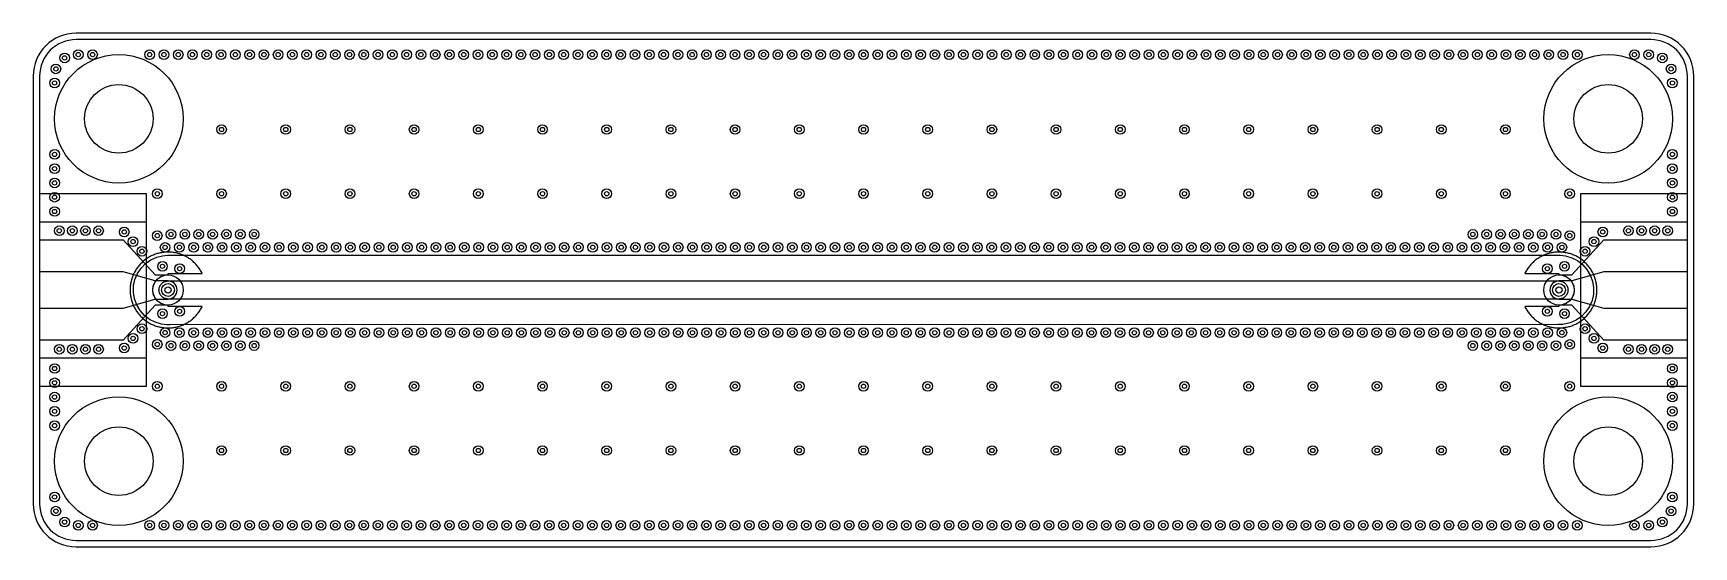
# Model space of a CAD drawing. Header units: millimetres. Extents: x -6.3 to 71.3, y -12 to 12.
import ezdxf

# ---------------------------------------------------------------- set-up
doc = ezdxf.new("R2010")
doc.units = ezdxf.units.MM
for name, color, linetype in [('BOARD_OUTLINE', 5, 'Continuous'), ('BOTTOM_GROUND', 4, 'Continuous'), ('CONNECTOR', 140, 'Continuous'), ('KEEP_OUT', 40, 'Continuous'), ('MOUNTING_HOLES', 8, 'Continuous'), ('SIGNAL', 10, 'Continuous'), ('SIGNAL_GROUND', 94, 'Continuous'), ('SIGNAL_GROUND_PATCH', 96, 'Continuous'), ('SIGNAL_VIA_HOLES', 211, 'Continuous'), ('SIGNAL_VIA_PADS', 30, 'Continuous'), ('TOP_GROUND', 3, 'Continuous'), ('TOP_SIGNAL', 1, 'Continuous'), ('VIA_HOLES', 7, 'Continuous'), ('VIA_PADS', 2, 'Continuous')]:
    doc.layers.add(name, color=color, linetype=linetype)

msp = doc.modelspace()

# ---------------------------------------------------------------- linework, layer by layer
at = {"layer": 'BOARD_OUTLINE'}
msp.add_lwpolyline([(-4.3, -12), (69.3, -12, 0.414214), (71.3, -10), (71.3, 10, 0.414214), (69.3, 12), (-4.3, 12, 0.414214), (-6.3, 10), (-6.3, -10, 0.414214)], format="xyb", close=True, dxfattribs=at)
at = {"layer": 'BOTTOM_GROUND'}
msp.add_lwpolyline([(-4.3, -11.7), (69.3, -11.7, 0.414214), (71, -10), (71, 10, 0.414214), (69.3, 11.7), (-4.3, 11.7, 0.414214), (-6, 10), (-6, -10, 0.414214)], format="xyb", close=True, dxfattribs=at)
for centre in [(0, 0), (65, 0)]:
    msp.add_circle(centre, 0.71, dxfattribs=at)
at = {"layer": 'CONNECTOR'}
for points in [[(-6, -3.175), (-1, -3.175), (-1, 3.175), (-6, 3.175)], [(66, -3.175), (71, -3.175), (71, 3.175), (66, 3.175)]]:
    msp.add_lwpolyline(points, close=True, dxfattribs=at)
at = {"layer": 'KEEP_OUT'}
for points in [[(-6, -4.5), (-1, -4.5), (-1, 4.5), (-6, 4.5)], [(66, -4.5), (71, -4.5), (71, 4.5), (66, 4.5)]]:
    msp.add_lwpolyline(points, close=True, dxfattribs=at)
for centre in [(-2.3, 8), (67.3, 8), (-2.3, -8), (67.3, -8)]:
    msp.add_circle(centre, 3, dxfattribs=at)
at = {"layer": 'MOUNTING_HOLES'}
for centre in [(-2.3, 8), (67.3, 8), (-2.3, -8), (67.3, -8)]:
    msp.add_circle(centre, 1.6, dxfattribs=at)
at = {"layer": 'SIGNAL'}
msp.add_lwpolyline([(0, 0.422), (65, 0.422), (65.02, 0.421), (65.04, 0.42), (65.059, 0.418), (65.079, 0.414), (65.098, 0.41), (65.117, 0.405), (65.136, 0.399), (65.155, 0.393), (65.173, 0.385), (65.191, 0.376), (65.208, 0.367), (65.225, 0.357), (65.242, 0.346), (65.257, 0.334), (65.273, 0.322), (65.288, 0.309), (65.302, 0.295), (65.315, 0.28), (65.328, 0.265), (65.34, 0.25), (65.351, 0.233), (65.362, 0.217), (65.372, 0.199), (65.381, 0.182), (65.389, 0.164), (65.396, 0.145), (65.402, 0.127), (65.408, 0.108), (65.412, 0.088), (65.416, 0.069), (65.419, 0.049), (65.421, 0.03), (65.422, 0.01), (65.422, -0.01), (65.421, -0.03), (65.419, -0.049), (65.416, -0.069), (65.412, -0.088), (65.408, -0.108), (65.402, -0.127), (65.396, -0.145), (65.389, -0.164), (65.381, -0.182), (65.372, -0.199), (65.362, -0.217), (65.351, -0.233), (65.34, -0.25), (65.328, -0.265), (65.315, -0.28), (65.302, -0.295), (65.288, -0.309), (65.273, -0.322), (65.257, -0.334), (65.242, -0.346), (65.225, -0.357), (65.208, -0.367), (65.191, -0.376), (65.173, -0.385), (65.155, -0.393), (65.136, -0.399), (65.117, -0.405), (65.098, -0.41), (65.079, -0.414), (65.059, -0.418), (65.04, -0.42), (65.02, -0.421), (65, -0.422), (0, -0.422), (-0.02, -0.421), (-0.04, -0.42), (-0.059, -0.418), (-0.079, -0.414), (-0.098, -0.41), (-0.117, -0.405), (-0.136, -0.399), (-0.155, -0.393), (-0.173, -0.385), (-0.191, -0.376), (-0.208, -0.367), (-0.225, -0.357), (-0.242, -0.346), (-0.257, -0.334), (-0.273, -0.322), (-0.288, -0.309), (-0.302, -0.295), (-0.315, -0.28), (-0.328, -0.265), (-0.34, -0.25), (-0.351, -0.233), (-0.362, -0.217), (-0.372, -0.199), (-0.381, -0.182), (-0.389, -0.164), (-0.396, -0.145), (-0.402, -0.127), (-0.408, -0.108), (-0.412, -0.088), (-0.416, -0.069), (-0.419, -0.049), (-0.421, -0.03), (-0.422, -0.01), (-0.422, 0.01), (-0.421, 0.03), (-0.419, 0.049), (-0.416, 0.069), (-0.412, 0.088), (-0.408, 0.108), (-0.402, 0.127), (-0.396, 0.145), (-0.389, 0.164), (-0.381, 0.182), (-0.372, 0.199), (-0.362, 0.217), (-0.351, 0.233), (-0.34, 0.25), (-0.328, 0.265), (-0.315, 0.28), (-0.302, 0.295), (-0.288, 0.309), (-0.273, 0.322), (-0.257, 0.334), (-0.242, 0.346), (-0.225, 0.357), (-0.208, 0.367), (-0.191, 0.376), (-0.173, 0.385), (-0.155, 0.393), (-0.136, 0.399), (-0.117, 0.405), (-0.098, 0.41), (-0.079, 0.414), (-0.059, 0.418), (-0.04, 0.42), (-0.02, 0.421)], close=True, dxfattribs=at)
at = {"layer": 'SIGNAL_GROUND'}
msp.add_lwpolyline([(-4.3, -11.7), (69.3, -11.7, 0.414214), (71, -10), (71, 10, 0.414214), (69.3, 11.7), (-4.3, 11.7, 0.414214), (-6, 10), (-6, -10, 0.414214)], format="xyb", close=True, dxfattribs=at)
msp.add_lwpolyline([(-0.031, 1.621), (0.1, 1.622), (64.9, 1.622), (65.05, 1.621), (65.302, 1.593), (65.594, 1.509), (65.865, 1.372), (66.106, 1.186), (66.308, 0.959), (66.464, 0.699), (66.568, 0.414), (66.618, 0.114), (66.611, -0.19), (66.547, -0.487), (66.429, -0.767), (66.261, -1.02), (66.049, -1.237), (65.8, -1.411), (65.523, -1.535), (65.183, -1.611), (64.959, -1.618), (0.1, -1.622), (-0.05, -1.621), (-0.302, -1.593), (-0.594, -1.509), (-0.865, -1.372), (-1.106, -1.186), (-1.308, -0.959), (-1.464, -0.699), (-1.568, -0.414), (-1.618, -0.114), (-1.611, 0.19), (-1.547, 0.487), (-1.429, 0.767), (-1.261, 1.02), (-1.049, 1.237), (-0.8, 1.411), (-0.523, 1.535), (-0.255, 1.602)], close=True, dxfattribs=at)
at = {"layer": 'SIGNAL_GROUND_PATCH'}
for points in [[(1.595, 0.772), (1.573, 0.816), (1.549, 0.86), (1.524, 0.904), (1.498, 0.946), (1.471, 0.988), (1.442, 1.029), (1.413, 1.069), (1.382, 1.109), (1.35, 1.147), (1.317, 1.185), (1.283, 1.222), (1.249, 1.257), (1.213, 1.292), (1.176, 1.326), (1.138, 1.358), (1.099, 1.39), (1.06, 1.42), (1.019, 1.449), (0.978, 1.477), (0.936, 1.504), (0.893, 1.53), (0.85, 1.555), (0.806, 1.578), (0.761, 1.6), (0.715, 1.621), (0.67, 1.64), (0.623, 1.659), (0.576, 1.676), (0.529, 1.691), (0.481, 1.705), (0.433, 1.718), (0.384, 1.73), (0.335, 1.74), (0.286, 1.749), (0.237, 1.756), (0.187, 1.762), (0.137, 1.767), (0.087, 1.77), (0.038, 1.771), (-0.012, 1.772), (-0.062, 1.771), (-0.112, 1.768), (-0.162, 1.764), (-0.212, 1.759), (-0.261, 1.753), (-0.31, 1.744), (-0.359, 1.735), (-0.408, 1.724), (-0.457, 1.712), (-0.505, 1.698), (-0.552, 1.684), (-0.599, 1.667), (-0.646, 1.65), (-0.692, 1.631), (-0.738, 1.611), (-0.783, 1.589), (-0.828, 1.567), (-0.871, 1.543), (-0.915, 1.518), (-0.957, 1.491), (-0.999, 1.464), (-1.039, 1.435), (-1.079, 1.405), (-1.119, 1.374), (-1.157, 1.342), (-1.194, 1.309), (-1.231, 1.275), (-1.266, 1.24), (-1.3, 1.203), (-1.334, 1.166), (-1.366, 1.128), (-1.397, 1.089), (-1.428, 1.05), (-1.457, 1.009), (-1.484, 0.967), (-1.511, 0.925), (-1.537, 0.882), (-1.561, 0.839), (-1.584, 0.794), (-1.606, 0.749), (-1.626, 0.704), (-1.645, 0.658), (-1.663, 0.611), (-1.68, 0.564), (-1.695, 0.517), (-1.709, 0.469), (-1.721, 0.42), (-1.732, 0.372), (-1.742, 0.323), (-1.751, 0.273), (-1.758, 0.224), (-1.763, 0.174), (-1.767, 0.125), (-1.77, 0.075), (-1.772, 0.025), (-1.772, -0.025), (-1.77, -0.075), (-1.767, -0.125), (-1.763, -0.174), (-1.758, -0.224), (-1.751, -0.273), (-1.742, -0.323), (-1.732, -0.372), (-1.721, -0.42), (-1.709, -0.469), (-1.695, -0.517), (-1.68, -0.564), (-1.663, -0.611), (-1.645, -0.658), (-1.626, -0.704), (-1.606, -0.749), (-1.584, -0.794), (-1.561, -0.839), (-1.537, -0.882), (-1.511, -0.925), (-1.484, -0.967), (-1.457, -1.009), (-1.428, -1.05), (-1.397, -1.089), (-1.366, -1.128), (-1.334, -1.166), (-1.3, -1.203), (-1.266, -1.24), (-1.231, -1.275), (-1.194, -1.309), (-1.157, -1.342), (-1.119, -1.374), (-1.079, -1.405), (-1.039, -1.435), (-0.999, -1.464), (-0.957, -1.491), (-0.915, -1.518), (-0.871, -1.543), (-0.828, -1.567), (-0.783, -1.589), (-0.738, -1.611), (-0.692, -1.631), (-0.646, -1.65), (-0.599, -1.667), (-0.552, -1.684), (-0.505, -1.698), (-0.457, -1.712), (-0.408, -1.724), (-0.359, -1.735), (-0.31, -1.744), (-0.261, -1.753), (-0.212, -1.759), (-0.162, -1.764), (-0.112, -1.768), (-0.062, -1.771), (-0.012, -1.772), (0.038, -1.771), (0.087, -1.77), (0.137, -1.767), (0.187, -1.762), (0.237, -1.756), (0.286, -1.749), (0.335, -1.74), (0.384, -1.73), (0.433, -1.718), (0.481, -1.705), (0.529, -1.691), (0.576, -1.676), (0.623, -1.659), (0.67, -1.64), (0.715, -1.621), (0.761, -1.6), (0.806, -1.578), (0.85, -1.555), (0.893, -1.53), (0.936, -1.504), (0.978, -1.477), (1.019, -1.449), (1.06, -1.42), (1.099, -1.39), (1.138, -1.358), (1.176, -1.326), (1.213, -1.292), (1.249, -1.257), (1.283, -1.222), (1.317, -1.185), (1.35, -1.147), (1.382, -1.109), (1.413, -1.069), (1.442, -1.029), (1.471, -0.988), (1.498, -0.946), (1.524, -0.904), (1.549, -0.86), (1.573, -0.816), (1.595, -0.772), (0, -0.772), (0, -0.71), (-0.05, -0.708), (-0.099, -0.703), (-0.148, -0.694), (-0.196, -0.682), (-0.243, -0.667), (-0.289, -0.649), (-0.333, -0.627), (-0.376, -0.602), (-0.417, -0.574), (-0.456, -0.544), (-0.493, -0.511), (-0.528, -0.475), (-0.559, -0.437), (-0.589, -0.397), (-0.615, -0.355), (-0.638, -0.311), (-0.658, -0.266), (-0.675, -0.219), (-0.689, -0.172), (-0.699, -0.123), (-0.706, -0.074), (-0.71, -0.025), (-0.71, 0.025), (-0.706, 0.074), (-0.699, 0.123), (-0.689, 0.172), (-0.675, 0.219), (-0.658, 0.266), (-0.638, 0.311), (-0.615, 0.355), (-0.589, 0.397), (-0.559, 0.437), (-0.528, 0.475), (-0.493, 0.511), (-0.456, 0.544), (-0.417, 0.574), (-0.376, 0.602), (-0.333, 0.627), (-0.289, 0.649), (-0.243, 0.667), (-0.196, 0.682), (-0.148, 0.694), (-0.099, 0.703), (-0.05, 0.708), (0, 0.71), (0, 0.772)], [(63.405, -0.772), (63.427, -0.816), (63.451, -0.86), (63.476, -0.904), (63.502, -0.946), (63.529, -0.988), (63.558, -1.029), (63.587, -1.069), (63.618, -1.109), (63.65, -1.147), (63.683, -1.185), (63.717, -1.222), (63.751, -1.257), (63.787, -1.292), (63.824, -1.326), (63.862, -1.358), (63.901, -1.39), (63.94, -1.42), (63.981, -1.449), (64.022, -1.477), (64.064, -1.504), (64.107, -1.53), (64.15, -1.555), (64.194, -1.578), (64.239, -1.6), (64.285, -1.621), (64.33, -1.64), (64.377, -1.659), (64.424, -1.676), (64.471, -1.691), (64.519, -1.705), (64.567, -1.718), (64.616, -1.73), (64.665, -1.74), (64.714, -1.749), (64.763, -1.756), (64.813, -1.762), (64.863, -1.767), (64.913, -1.77), (64.962, -1.771), (65.012, -1.772), (65.062, -1.771), (65.112, -1.768), (65.162, -1.764), (65.212, -1.759), (65.261, -1.753), (65.31, -1.744), (65.359, -1.735), (65.408, -1.724), (65.457, -1.712), (65.505, -1.698), (65.552, -1.684), (65.599, -1.667), (65.646, -1.65), (65.692, -1.631), (65.738, -1.611), (65.783, -1.589), (65.828, -1.567), (65.871, -1.543), (65.915, -1.518), (65.957, -1.491), (65.999, -1.464), (66.039, -1.435), (66.079, -1.405), (66.119, -1.374), (66.157, -1.342), (66.194, -1.309), (66.231, -1.275), (66.266, -1.24), (66.3, -1.203), (66.334, -1.166), (66.366, -1.128), (66.397, -1.089), (66.428, -1.05), (66.457, -1.009), (66.484, -0.967), (66.511, -0.925), (66.537, -0.882), (66.561, -0.839), (66.584, -0.794), (66.606, -0.749), (66.626, -0.704), (66.645, -0.658), (66.663, -0.611), (66.68, -0.564), (66.695, -0.517), (66.709, -0.469), (66.721, -0.42), (66.732, -0.372), (66.742, -0.323), (66.751, -0.273), (66.758, -0.224), (66.763, -0.174), (66.767, -0.125), (66.77, -0.075), (66.772, -0.025), (66.772, 0.025), (66.77, 0.075), (66.767, 0.125), (66.763, 0.174), (66.758, 0.224), (66.751, 0.273), (66.742, 0.323), (66.732, 0.372), (66.721, 0.42), (66.709, 0.469), (66.695, 0.517), (66.68, 0.564), (66.663, 0.611), (66.645, 0.658), (66.626, 0.704), (66.606, 0.749), (66.584, 0.794), (66.561, 0.839), (66.537, 0.882), (66.511, 0.925), (66.484, 0.967), (66.457, 1.009), (66.428, 1.05), (66.397, 1.089), (66.366, 1.128), (66.334, 1.166), (66.3, 1.203), (66.266, 1.24), (66.231, 1.275), (66.194, 1.309), (66.157, 1.342), (66.119, 1.374), (66.079, 1.405), (66.039, 1.435), (65.999, 1.464), (65.957, 1.491), (65.915, 1.518), (65.871, 1.543), (65.828, 1.567), (65.783, 1.589), (65.738, 1.611), (65.692, 1.631), (65.646, 1.65), (65.599, 1.667), (65.552, 1.684), (65.505, 1.698), (65.457, 1.712), (65.408, 1.724), (65.359, 1.735), (65.31, 1.744), (65.261, 1.753), (65.212, 1.759), (65.162, 1.764), (65.112, 1.768), (65.062, 1.771), (65.012, 1.772), (64.962, 1.771), (64.913, 1.77), (64.863, 1.767), (64.813, 1.762), (64.763, 1.756), (64.714, 1.749), (64.665, 1.74), (64.616, 1.73), (64.567, 1.718), (64.519, 1.705), (64.471, 1.691), (64.424, 1.676), (64.377, 1.659), (64.33, 1.64), (64.285, 1.621), (64.239, 1.6), (64.194, 1.578), (64.15, 1.555), (64.107, 1.53), (64.064, 1.504), (64.022, 1.477), (63.981, 1.449), (63.94, 1.42), (63.901, 1.39), (63.862, 1.358), (63.824, 1.326), (63.787, 1.292), (63.751, 1.257), (63.717, 1.222), (63.683, 1.185), (63.65, 1.147), (63.618, 1.109), (63.587, 1.069), (63.558, 1.029), (63.529, 0.988), (63.502, 0.946), (63.476, 0.904), (63.451, 0.86), (63.427, 0.816), (63.405, 0.772), (65, 0.772), (65, 0.71), (65.05, 0.708), (65.099, 0.703), (65.148, 0.694), (65.196, 0.682), (65.243, 0.667), (65.289, 0.649), (65.333, 0.627), (65.376, 0.602), (65.417, 0.574), (65.456, 0.544), (65.493, 0.511), (65.528, 0.475), (65.559, 0.437), (65.589, 0.397), (65.615, 0.355), (65.638, 0.311), (65.658, 0.266), (65.675, 0.219), (65.689, 0.172), (65.699, 0.123), (65.706, 0.074), (65.71, 0.025), (65.71, -0.025), (65.706, -0.074), (65.699, -0.123), (65.689, -0.172), (65.675, -0.219), (65.658, -0.266), (65.638, -0.311), (65.615, -0.355), (65.589, -0.397), (65.559, -0.437), (65.528, -0.475), (65.493, -0.511), (65.456, -0.544), (65.417, -0.574), (65.376, -0.602), (65.333, -0.627), (65.289, -0.649), (65.243, -0.667), (65.196, -0.682), (65.148, -0.694), (65.099, -0.703), (65.05, -0.708), (65, -0.71), (65, -0.772)]]:
    msp.add_lwpolyline(points, close=True, dxfattribs=at)
at = {"layer": 'SIGNAL_VIA_HOLES'}
for centre in [(0, 0), (65, 0)]:
    msp.add_circle(centre, 0.15, dxfattribs=at)
at = {"layer": 'SIGNAL_VIA_PADS'}
for centre in [(0, 0), (65, 0)]:
    msp.add_circle(centre, 0.3, dxfattribs=at)
at = {"layer": 'TOP_GROUND'}
msp.add_lwpolyline([(-4.3, -11.7), (69.3, -11.7, 0.414214), (71, -10), (71, -2.343), (67.1, -2.343), (65.6, -0.71), (65, -0.71, -1), (65, 0.71), (65.6, 0.71), (67.1, 2.343), (71, 2.343), (71, 10, 0.414214), (69.3, 11.7), (-4.3, 11.7, 0.414214), (-6, 10), (-6, 2.343), (-2.1, 2.343), (-0.6, 0.71), (0, 0.71, -1), (0, -0.71), (-0.6, -0.71), (-2.1, -2.343), (-6, -2.343), (-6, -10, 0.414214)], format="xyb", close=True, dxfattribs=at)
at = {"layer": 'TOP_SIGNAL'}
for points in [[(0, 0.422), (-0.6, 0.422), (-2.1, 0.843), (-6, 0.843), (-6, -0.843), (-2.1, -0.843), (-0.6, -0.422), (0, -0.422, 1)], [(65, -0.422), (65.6, -0.422), (67.1, -0.843), (71, -0.843), (71, 0.843), (67.1, 0.843), (65.6, 0.422), (65, 0.422, 1)]]:
    msp.add_lwpolyline(points, format="xyb", close=True, dxfattribs=at)
at = {"layer": 'VIA_HOLES'}
for centre in [(-4.832, 10.845), (-4.195, 11), (-3.527, 11), (-0.859, 11), (-0.192, 11), (0.476, 11), (1.143, 11), (1.81, 11), (2.477, 11), (3.144, 11), (3.811, 11), (4.479, 11), (5.146, 11), (5.813, 11), (6.48, 11), (7.147, 11), (7.815, 11), (8.482, 11), (9.149, 11), (9.816, 11), (10.483, 11), (11.15, 11), (11.818, 11), (12.485, 11), (13.152, 11), (13.819, 11), (14.486, 11), (15.153, 11), (15.821, 11), (16.488, 11), (17.155, 11), (17.822, 11), (18.489, 11), (19.157, 11), (19.824, 11), (20.491, 11), (21.158, 11), (21.825, 11), (22.492, 11), (23.16, 11), (23.827, 11), (24.494, 11), (25.161, 11), (25.828, 11), (26.495, 11), (27.163, 11), (27.83, 11), (28.497, 11), (29.164, 11), (29.831, 11), (30.498, 11), (31.166, 11), (31.833, 11), (32.5, 11), (33.167, 11), (33.834, 11), (34.502, 11), (35.169, 11), (35.836, 11), (36.503, 11), (37.17, 11), (37.837, 11), (38.505, 11), (39.172, 11), (39.839, 11), (40.506, 11), (41.173, 11), (41.84, 11), (42.508, 11), (43.175, 11), (43.842, 11), (44.509, 11), (45.176, 11), (45.843, 11), (46.511, 11), (47.178, 11), (47.845, 11), (48.512, 11), (49.179, 11), (49.847, 11), (50.514, 11), (51.181, 11), (51.848, 11), (52.515, 11), (53.182, 11), (53.85, 11), (54.517, 11), (55.184, 11), (55.851, 11), (56.518, 11), (57.185, 11), (57.853, 11), (58.52, 11), (59.187, 11), (59.854, 11), (60.521, 11), (61.189, 11), (61.856, 11), (62.523, 11), (63.19, 11), (63.857, 11), (64.524, 11), (65.192, 11), (65.859, 11), (68.527, 11), (69.195, 11), (69.832, 10.845), (-5.241, 10.334), (70.241, 10.334), (-5.3, 9.674), (70.3, 9.674), (2.5, 7.5), (5.5, 7.5), (8.5, 7.5), (11.5, 7.5), (14.5, 7.5), (17.5, 7.5), (20.5, 7.5), (23.5, 7.5), (26.5, 7.5), (29.5, 7.5), (32.5, 7.5), (35.5, 7.5), (38.5, 7.5), (41.5, 7.5), (44.5, 7.5), (47.5, 7.5), (50.5, 7.5), (53.5, 7.5), (56.5, 7.5), (59.5, 7.5), (62.5, 7.5), (-5.3, 6.338), (70.3, 6.338), (-5.3, 5.671), (70.3, 5.671), (-5.3, 5.004), (70.3, 5.004), (-5.3, 4.337), (-0.5, 4.5), (2.5, 4.5), (5.5, 4.5), (8.5, 4.5), (11.5, 4.5), (14.5, 4.5), (17.5, 4.5), (20.5, 4.5), (23.5, 4.5), (26.5, 4.5), (29.5, 4.5), (32.5, 4.5), (35.5, 4.5), (38.5, 4.5), (41.5, 4.5), (44.5, 4.5), (47.5, 4.5), (50.5, 4.5), (53.5, 4.5), (56.5, 4.5), (59.5, 4.5), (62.5, 4.5), (65.5, 4.5), (70.3, 4.337), (-5.3, 3.669), (70.3, 3.669), (-5.082, 2.768), (-4.471, 2.768), (-3.859, 2.768), (-3.247, 2.768), (-2.048, 2.712), (-1.635, 2.261), (-0.505, 2.541), (0.138, 2.597), (0.786, 2.597), (1.434, 2.597), (2.082, 2.597), (2.73, 2.597), (3.378, 2.597), (4.026, 2.597), (60.974, 2.597), (61.622, 2.597), (62.27, 2.597), (62.918, 2.597), (63.566, 2.597), (64.214, 2.597), (64.862, 2.597), (65.506, 2.545), (66.635, 2.261), (67.048, 2.712), (68.247, 2.768), (68.859, 2.768), (69.471, 2.768), (70.082, 2.768), (-1.221, 1.811), (-0.135, 1.988), (0.531, 1.997), (1.197, 1.997), (1.863, 1.997), (2.529, 1.997), (3.195, 1.997), (3.861, 1.997), (4.527, 1.997), (5.193, 1.997), (5.859, 1.997), (6.525, 1.997), (7.191, 1.997), (7.857, 1.997), (8.523, 1.997), (9.189, 1.997), (9.855, 1.997), (10.521, 1.997), (11.187, 1.997), (11.853, 1.997), (12.519, 1.997), (13.185, 1.997), (13.851, 1.997), (14.517, 1.997), (15.183, 1.997), (15.849, 1.997), (16.515, 1.997), (17.182, 1.997), (17.848, 1.997), (18.514, 1.997), (19.18, 1.997), (19.846, 1.997), (20.512, 1.997), (21.178, 1.997), (21.844, 1.997), (22.51, 1.997), (23.176, 1.997), (23.842, 1.997), (24.508, 1.997), (25.174, 1.997), (25.84, 1.997), (26.506, 1.997), (27.172, 1.997), (27.838, 1.997), (28.504, 1.997), (29.17, 1.997), (29.836, 1.997), (30.502, 1.997), (31.168, 1.997), (31.834, 1.997), (32.5, 1.997), (33.166, 1.997), (33.832, 1.997), (34.498, 1.997), (35.164, 1.997), (35.83, 1.997), (36.496, 1.997), (37.162, 1.997), (37.828, 1.997), (38.494, 1.997), (39.16, 1.997), (39.826, 1.997), (40.492, 1.997), (41.158, 1.997), (41.824, 1.997), (42.49, 1.997), (43.156, 1.997), (43.822, 1.997), (44.489, 1.997), (45.155, 1.997), (45.821, 1.997), (46.487, 1.997), (47.153, 1.997), (47.819, 1.997), (48.485, 1.997), (49.151, 1.997), (49.817, 1.997), (50.483, 1.997), (51.149, 1.997), (51.815, 1.997), (52.481, 1.997), (53.147, 1.997), (53.813, 1.997), (54.479, 1.997), (55.145, 1.997), (55.811, 1.997), (56.477, 1.997), (57.143, 1.997), (57.809, 1.997), (58.475, 1.997), (59.141, 1.997), (59.807, 1.997), (60.473, 1.997), (61.139, 1.997), (61.805, 1.997), (62.471, 1.997), (63.137, 1.997), (63.803, 1.997), (64.469, 1.997), (65.135, 1.988), (66.221, 1.811), (-0.259, 1.105), (0.543, 0.997), (64.457, 0.997), (65.259, 1.105), (-0.259, -1.105), (0.543, -0.997), (64.457, -0.997), (65.259, -1.105), (-1.635, -2.261), (-1.221, -1.811), (-0.135, -1.988), (0.531, -1.997), (1.197, -1.997), (1.863, -1.997), (2.529, -1.997), (3.195, -1.997), (3.861, -1.997), (4.527, -1.997), (5.193, -1.997), (5.859, -1.997), (6.525, -1.997), (7.191, -1.997), (7.857, -1.997), (8.523, -1.997), (9.189, -1.997), (9.855, -1.997), (10.521, -1.997), (11.187, -1.997), (11.853, -1.997), (12.519, -1.997), (13.185, -1.997), (13.851, -1.997), (14.517, -1.997), (15.183, -1.997), (15.849, -1.997), (16.515, -1.997), (17.182, -1.997), (17.848, -1.997), (18.514, -1.997), (19.18, -1.997), (19.846, -1.997), (20.512, -1.997), (21.178, -1.997), (21.844, -1.997), (22.51, -1.997), (23.176, -1.997), (23.842, -1.997), (24.508, -1.997), (25.174, -1.997), (25.84, -1.997), (26.506, -1.997), (27.172, -1.997), (27.838, -1.997), (28.504, -1.997), (29.17, -1.997), (29.836, -1.997), (30.502, -1.997), (31.168, -1.997), (31.834, -1.997), (32.5, -1.997), (33.166, -1.997), (33.832, -1.997), (34.498, -1.997), (35.164, -1.997), (35.83, -1.997), (36.496, -1.997), (37.162, -1.997), (37.828, -1.997), (38.494, -1.997), (39.16, -1.997), (39.826, -1.997), (40.492, -1.997), (41.158, -1.997), (41.824, -1.997), (42.49, -1.997), (43.156, -1.997), (43.822, -1.997), (44.489, -1.997), (45.155, -1.997), (45.821, -1.997), (46.487, -1.997), (47.153, -1.997), (47.819, -1.997), (48.485, -1.997), (49.151, -1.997), (49.817, -1.997), (50.483, -1.997), (51.149, -1.997), (51.815, -1.997), (52.481, -1.997), (53.147, -1.997), (53.813, -1.997), (54.479, -1.997), (55.145, -1.997), (55.811, -1.997), (56.477, -1.997), (57.143, -1.997), (57.809, -1.997), (58.475, -1.997), (59.141, -1.997), (59.807, -1.997), (60.473, -1.997), (61.139, -1.997), (61.805, -1.997), (62.471, -1.997), (63.137, -1.997), (63.803, -1.997), (64.469, -1.997), (65.135, -1.988), (66.221, -1.811), (66.635, -2.261), (-5.082, -2.768), (-4.471, -2.768), (-3.859, -2.768), (-3.247, -2.768), (-2.048, -2.712), (-0.505, -2.541), (0.138, -2.597), (0.786, -2.597), (1.434, -2.597), (2.082, -2.597), (2.73, -2.597), (3.378, -2.597), (4.026, -2.597), (60.974, -2.597), (61.622, -2.597), (62.27, -2.597), (62.918, -2.597), (63.566, -2.597), (64.214, -2.597), (64.862, -2.597), (65.506, -2.545), (67.048, -2.712), (68.247, -2.768), (68.859, -2.768), (69.471, -2.768), (70.082, -2.768), (-5.3, -3.669), (70.3, -3.669), (-5.3, -4.337), (-0.5, -4.5), (2.5, -4.5), (5.5, -4.5), (8.5, -4.5), (11.5, -4.5), (14.5, -4.5), (17.5, -4.5), (20.5, -4.5), (23.5, -4.5), (26.5, -4.5), (29.5, -4.5), (32.5, -4.5), (35.5, -4.5), (38.5, -4.5), (41.5, -4.5), (44.5, -4.5), (47.5, -4.5), (50.5, -4.5), (53.5, -4.5), (56.5, -4.5), (59.5, -4.5), (62.5, -4.5), (65.5, -4.5), (70.3, -4.337), (-5.3, -5.004), (70.3, -5.004), (-5.3, -5.671), (70.3, -5.671), (-5.3, -6.338), (70.3, -6.338), (2.5, -7.5), (5.5, -7.5), (8.5, -7.5), (11.5, -7.5), (14.5, -7.5), (17.5, -7.5), (20.5, -7.5), (23.5, -7.5), (26.5, -7.5), (29.5, -7.5), (32.5, -7.5), (35.5, -7.5), (38.5, -7.5), (41.5, -7.5), (44.5, -7.5), (47.5, -7.5), (50.5, -7.5), (53.5, -7.5), (56.5, -7.5), (59.5, -7.5), (62.5, -7.5), (-5.3, -9.674), (70.3, -9.674), (-5.241, -10.334), (-4.832, -10.845), (69.832, -10.845), (70.241, -10.334), (-4.195, -11), (-3.527, -11), (-0.859, -11), (-0.192, -11), (0.476, -11), (1.143, -11), (1.81, -11), (2.477, -11), (3.144, -11), (3.811, -11), (4.479, -11), (5.146, -11), (5.813, -11), (6.48, -11), (7.147, -11), (7.815, -11), (8.482, -11), (9.149, -11), (9.816, -11), (10.483, -11), (11.15, -11), (11.818, -11), (12.485, -11), (13.152, -11), (13.819, -11), (14.486, -11), (15.153, -11), (15.821, -11), (16.488, -11), (17.155, -11), (17.822, -11), (18.489, -11), (19.157, -11), (19.824, -11), (20.491, -11), (21.158, -11), (21.825, -11), (22.492, -11), (23.16, -11), (23.827, -11), (24.494, -11), (25.161, -11), (25.828, -11), (26.495, -11), (27.163, -11), (27.83, -11), (28.497, -11), (29.164, -11), (29.831, -11), (30.498, -11), (31.166, -11), (31.833, -11), (32.5, -11), (33.167, -11), (33.834, -11), (34.502, -11), (35.169, -11), (35.836, -11), (36.503, -11), (37.17, -11), (37.837, -11), (38.505, -11), (39.172, -11), (39.839, -11), (40.506, -11), (41.173, -11), (41.84, -11), (42.508, -11), (43.175, -11), (43.842, -11), (44.509, -11), (45.176, -11), (45.843, -11), (46.511, -11), (47.178, -11), (47.845, -11), (48.512, -11), (49.179, -11), (49.847, -11), (50.514, -11), (51.181, -11), (51.848, -11), (52.515, -11), (53.182, -11), (53.85, -11), (54.517, -11), (55.184, -11), (55.851, -11), (56.518, -11), (57.185, -11), (57.853, -11), (58.52, -11), (59.187, -11), (59.854, -11), (60.521, -11), (61.189, -11), (61.856, -11), (62.523, -11), (63.19, -11), (63.857, -11), (64.524, -11), (65.192, -11), (65.859, -11), (68.527, -11), (69.195, -11)]:
    msp.add_circle(centre, 0.1, dxfattribs=at)
at = {"layer": 'VIA_PADS'}
for centre in [(-4.832, 10.845), (-4.195, 11), (-3.527, 11), (-0.859, 11), (-0.192, 11), (0.476, 11), (1.143, 11), (1.81, 11), (2.477, 11), (3.144, 11), (3.811, 11), (4.479, 11), (5.146, 11), (5.813, 11), (6.48, 11), (7.147, 11), (7.815, 11), (8.482, 11), (9.149, 11), (9.816, 11), (10.483, 11), (11.15, 11), (11.818, 11), (12.485, 11), (13.152, 11), (13.819, 11), (14.486, 11), (15.153, 11), (15.821, 11), (16.488, 11), (17.155, 11), (17.822, 11), (18.489, 11), (19.157, 11), (19.824, 11), (20.491, 11), (21.158, 11), (21.825, 11), (22.492, 11), (23.16, 11), (23.827, 11), (24.494, 11), (25.161, 11), (25.828, 11), (26.495, 11), (27.163, 11), (27.83, 11), (28.497, 11), (29.164, 11), (29.831, 11), (30.498, 11), (31.166, 11), (31.833, 11), (32.5, 11), (33.167, 11), (33.834, 11), (34.502, 11), (35.169, 11), (35.836, 11), (36.503, 11), (37.17, 11), (37.837, 11), (38.505, 11), (39.172, 11), (39.839, 11), (40.506, 11), (41.173, 11), (41.84, 11), (42.508, 11), (43.175, 11), (43.842, 11), (44.509, 11), (45.176, 11), (45.843, 11), (46.511, 11), (47.178, 11), (47.845, 11), (48.512, 11), (49.179, 11), (49.847, 11), (50.514, 11), (51.181, 11), (51.848, 11), (52.515, 11), (53.182, 11), (53.85, 11), (54.517, 11), (55.184, 11), (55.851, 11), (56.518, 11), (57.185, 11), (57.853, 11), (58.52, 11), (59.187, 11), (59.854, 11), (60.521, 11), (61.189, 11), (61.856, 11), (62.523, 11), (63.19, 11), (63.857, 11), (64.524, 11), (65.192, 11), (65.859, 11), (68.527, 11), (69.195, 11), (69.832, 10.845), (-5.241, 10.334), (70.241, 10.334), (-5.3, 9.674), (70.3, 9.674), (2.5, 7.5), (5.5, 7.5), (8.5, 7.5), (11.5, 7.5), (14.5, 7.5), (17.5, 7.5), (20.5, 7.5), (23.5, 7.5), (26.5, 7.5), (29.5, 7.5), (32.5, 7.5), (35.5, 7.5), (38.5, 7.5), (41.5, 7.5), (44.5, 7.5), (47.5, 7.5), (50.5, 7.5), (53.5, 7.5), (56.5, 7.5), (59.5, 7.5), (62.5, 7.5), (-5.3, 6.338), (70.3, 6.338), (-5.3, 5.671), (70.3, 5.671), (-5.3, 5.004), (-0.5, 4.5), (2.5, 4.5), (5.5, 4.5), (8.5, 4.5), (11.5, 4.5), (14.5, 4.5), (17.5, 4.5), (20.5, 4.5), (23.5, 4.5), (26.5, 4.5), (29.5, 4.5), (32.5, 4.5), (35.5, 4.5), (38.5, 4.5), (41.5, 4.5), (44.5, 4.5), (47.5, 4.5), (50.5, 4.5), (53.5, 4.5), (56.5, 4.5), (59.5, 4.5), (62.5, 4.5), (65.5, 4.5), (70.3, 5.004), (-5.3, 4.337), (-5.3, 3.669), (70.3, 4.337), (70.3, 3.669), (-5.082, 2.768), (-4.471, 2.768), (-3.859, 2.768), (-3.247, 2.768), (-2.048, 2.712), (-1.635, 2.261), (-0.505, 2.541), (0.138, 2.597), (0.786, 2.597), (1.434, 2.597), (2.082, 2.597), (2.73, 2.597), (3.378, 2.597), (4.026, 2.597), (60.974, 2.597), (61.622, 2.597), (62.27, 2.597), (62.918, 2.597), (63.566, 2.597), (64.214, 2.597), (64.862, 2.597), (65.506, 2.545), (66.635, 2.261), (67.048, 2.712), (68.247, 2.768), (68.859, 2.768), (69.471, 2.768), (70.082, 2.768), (-1.221, 1.811), (-0.135, 1.988), (0.531, 1.997), (1.197, 1.997), (1.863, 1.997), (2.529, 1.997), (3.195, 1.997), (3.861, 1.997), (4.527, 1.997), (5.193, 1.997), (5.859, 1.997), (6.525, 1.997), (7.191, 1.997), (7.857, 1.997), (8.523, 1.997), (9.189, 1.997), (9.855, 1.997), (10.521, 1.997), (11.187, 1.997), (11.853, 1.997), (12.519, 1.997), (13.185, 1.997), (13.851, 1.997), (14.517, 1.997), (15.183, 1.997), (15.849, 1.997), (16.515, 1.997), (17.182, 1.997), (17.848, 1.997), (18.514, 1.997), (19.18, 1.997), (19.846, 1.997), (20.512, 1.997), (21.178, 1.997), (21.844, 1.997), (22.51, 1.997), (23.176, 1.997), (23.842, 1.997), (24.508, 1.997), (25.174, 1.997), (25.84, 1.997), (26.506, 1.997), (27.172, 1.997), (27.838, 1.997), (28.504, 1.997), (29.17, 1.997), (29.836, 1.997), (30.502, 1.997), (31.168, 1.997), (31.834, 1.997), (32.5, 1.997), (33.166, 1.997), (33.832, 1.997), (34.498, 1.997), (35.164, 1.997), (35.83, 1.997), (36.496, 1.997), (37.162, 1.997), (37.828, 1.997), (38.494, 1.997), (39.16, 1.997), (39.826, 1.997), (40.492, 1.997), (41.158, 1.997), (41.824, 1.997), (42.49, 1.997), (43.156, 1.997), (43.822, 1.997), (44.489, 1.997), (45.155, 1.997), (45.821, 1.997), (46.487, 1.997), (47.153, 1.997), (47.819, 1.997), (48.485, 1.997), (49.151, 1.997), (49.817, 1.997), (50.483, 1.997), (51.149, 1.997), (51.815, 1.997), (52.481, 1.997), (53.147, 1.997), (53.813, 1.997), (54.479, 1.997), (55.145, 1.997), (55.811, 1.997), (56.477, 1.997), (57.143, 1.997), (57.809, 1.997), (58.475, 1.997), (59.141, 1.997), (59.807, 1.997), (60.473, 1.997), (61.139, 1.997), (61.805, 1.997), (62.471, 1.997), (63.137, 1.997), (63.803, 1.997), (64.469, 1.997), (65.135, 1.988), (66.221, 1.811), (-0.259, 1.105), (0.543, 0.997), (64.457, 0.997), (65.259, 1.105), (0.543, -0.997), (64.457, -0.997), (-0.259, -1.105), (65.259, -1.105), (-1.635, -2.261), (-1.221, -1.811), (-0.505, -2.541), (-0.135, -1.988), (0.531, -1.997), (1.197, -1.997), (1.863, -1.997), (2.529, -1.997), (3.195, -1.997), (3.861, -1.997), (4.527, -1.997), (5.193, -1.997), (5.859, -1.997), (6.525, -1.997), (7.191, -1.997), (7.857, -1.997), (8.523, -1.997), (9.189, -1.997), (9.855, -1.997), (10.521, -1.997), (11.187, -1.997), (11.853, -1.997), (12.519, -1.997), (13.185, -1.997), (13.851, -1.997), (14.517, -1.997), (15.183, -1.997), (15.849, -1.997), (16.515, -1.997), (17.182, -1.997), (17.848, -1.997), (18.514, -1.997), (19.18, -1.997), (19.846, -1.997), (20.512, -1.997), (21.178, -1.997), (21.844, -1.997), (22.51, -1.997), (23.176, -1.997), (23.842, -1.997), (24.508, -1.997), (25.174, -1.997), (25.84, -1.997), (26.506, -1.997), (27.172, -1.997), (27.838, -1.997), (28.504, -1.997), (29.17, -1.997), (29.836, -1.997), (30.502, -1.997), (31.168, -1.997), (31.834, -1.997), (32.5, -1.997), (33.166, -1.997), (33.832, -1.997), (34.498, -1.997), (35.164, -1.997), (35.83, -1.997), (36.496, -1.997), (37.162, -1.997), (37.828, -1.997), (38.494, -1.997), (39.16, -1.997), (39.826, -1.997), (40.492, -1.997), (41.158, -1.997), (41.824, -1.997), (42.49, -1.997), (43.156, -1.997), (43.822, -1.997), (44.489, -1.997), (45.155, -1.997), (45.821, -1.997), (46.487, -1.997), (47.153, -1.997), (47.819, -1.997), (48.485, -1.997), (49.151, -1.997), (49.817, -1.997), (50.483, -1.997), (51.149, -1.997), (51.815, -1.997), (52.481, -1.997), (53.147, -1.997), (53.813, -1.997), (54.479, -1.997), (55.145, -1.997), (55.811, -1.997), (56.477, -1.997), (57.143, -1.997), (57.809, -1.997), (58.475, -1.997), (59.141, -1.997), (59.807, -1.997), (60.473, -1.997), (61.139, -1.997), (61.805, -1.997), (62.471, -1.997), (63.137, -1.997), (63.803, -1.997), (64.469, -1.997), (65.135, -1.988), (65.506, -2.545), (66.221, -1.811), (66.635, -2.261), (-5.082, -2.768), (-4.471, -2.768), (-3.859, -2.768), (-3.247, -2.768), (-2.048, -2.712), (0.138, -2.597), (0.786, -2.597), (1.434, -2.597), (2.082, -2.597), (2.73, -2.597), (3.378, -2.597), (4.026, -2.597), (60.974, -2.597), (61.622, -2.597), (62.27, -2.597), (62.918, -2.597), (63.566, -2.597), (64.214, -2.597), (64.862, -2.597), (67.048, -2.712), (68.247, -2.768), (68.859, -2.768), (69.471, -2.768), (70.082, -2.768), (-5.3, -3.669), (70.3, -3.669), (-5.3, -4.337), (-0.5, -4.5), (2.5, -4.5), (5.5, -4.5), (8.5, -4.5), (11.5, -4.5), (14.5, -4.5), (17.5, -4.5), (20.5, -4.5), (23.5, -4.5), (26.5, -4.5), (29.5, -4.5), (32.5, -4.5), (35.5, -4.5), (38.5, -4.5), (41.5, -4.5), (44.5, -4.5), (47.5, -4.5), (50.5, -4.5), (53.5, -4.5), (56.5, -4.5), (59.5, -4.5), (62.5, -4.5), (65.5, -4.5), (70.3, -4.337), (-5.3, -5.004), (70.3, -5.004), (-5.3, -5.671), (-5.3, -6.338), (70.3, -5.671), (70.3, -6.338), (2.5, -7.5), (5.5, -7.5), (8.5, -7.5), (11.5, -7.5), (14.5, -7.5), (17.5, -7.5), (20.5, -7.5), (23.5, -7.5), (26.5, -7.5), (29.5, -7.5), (32.5, -7.5), (35.5, -7.5), (38.5, -7.5), (41.5, -7.5), (44.5, -7.5), (47.5, -7.5), (50.5, -7.5), (53.5, -7.5), (56.5, -7.5), (59.5, -7.5), (62.5, -7.5), (-5.3, -9.674), (70.3, -9.674), (-5.241, -10.334), (-4.832, -10.845), (-4.195, -11), (-3.527, -11), (-0.859, -11), (-0.192, -11), (0.476, -11), (1.143, -11), (1.81, -11), (2.477, -11), (3.144, -11), (3.811, -11), (4.479, -11), (5.146, -11), (5.813, -11), (6.48, -11), (7.147, -11), (7.815, -11), (8.482, -11), (9.149, -11), (9.816, -11), (10.483, -11), (11.15, -11), (11.818, -11), (12.485, -11), (13.152, -11), (13.819, -11), (14.486, -11), (15.153, -11), (15.821, -11), (16.488, -11), (17.155, -11), (17.822, -11), (18.489, -11), (19.157, -11), (19.824, -11), (20.491, -11), (21.158, -11), (21.825, -11), (22.492, -11), (23.16, -11), (23.827, -11), (24.494, -11), (25.161, -11), (25.828, -11), (26.495, -11), (27.163, -11), (27.83, -11), (28.497, -11), (29.164, -11), (29.831, -11), (30.498, -11), (31.166, -11), (31.833, -11), (32.5, -11), (33.167, -11), (33.834, -11), (34.502, -11), (35.169, -11), (35.836, -11), (36.503, -11), (37.17, -11), (37.837, -11), (38.505, -11), (39.172, -11), (39.839, -11), (40.506, -11), (41.173, -11), (41.84, -11), (42.508, -11), (43.175, -11), (43.842, -11), (44.509, -11), (45.176, -11), (45.843, -11), (46.511, -11), (47.178, -11), (47.845, -11), (48.512, -11), (49.179, -11), (49.847, -11), (50.514, -11), (51.181, -11), (51.848, -11), (52.515, -11), (53.182, -11), (53.85, -11), (54.517, -11), (55.184, -11), (55.851, -11), (56.518, -11), (57.185, -11), (57.853, -11), (58.52, -11), (59.187, -11), (59.854, -11), (60.521, -11), (61.189, -11), (61.856, -11), (62.523, -11), (63.19, -11), (63.857, -11), (64.524, -11), (65.192, -11), (65.859, -11), (68.527, -11), (69.195, -11), (69.832, -10.845), (70.241, -10.334)]:
    msp.add_circle(centre, 0.225, dxfattribs=at)

doc.saveas('drawing.dxf')
